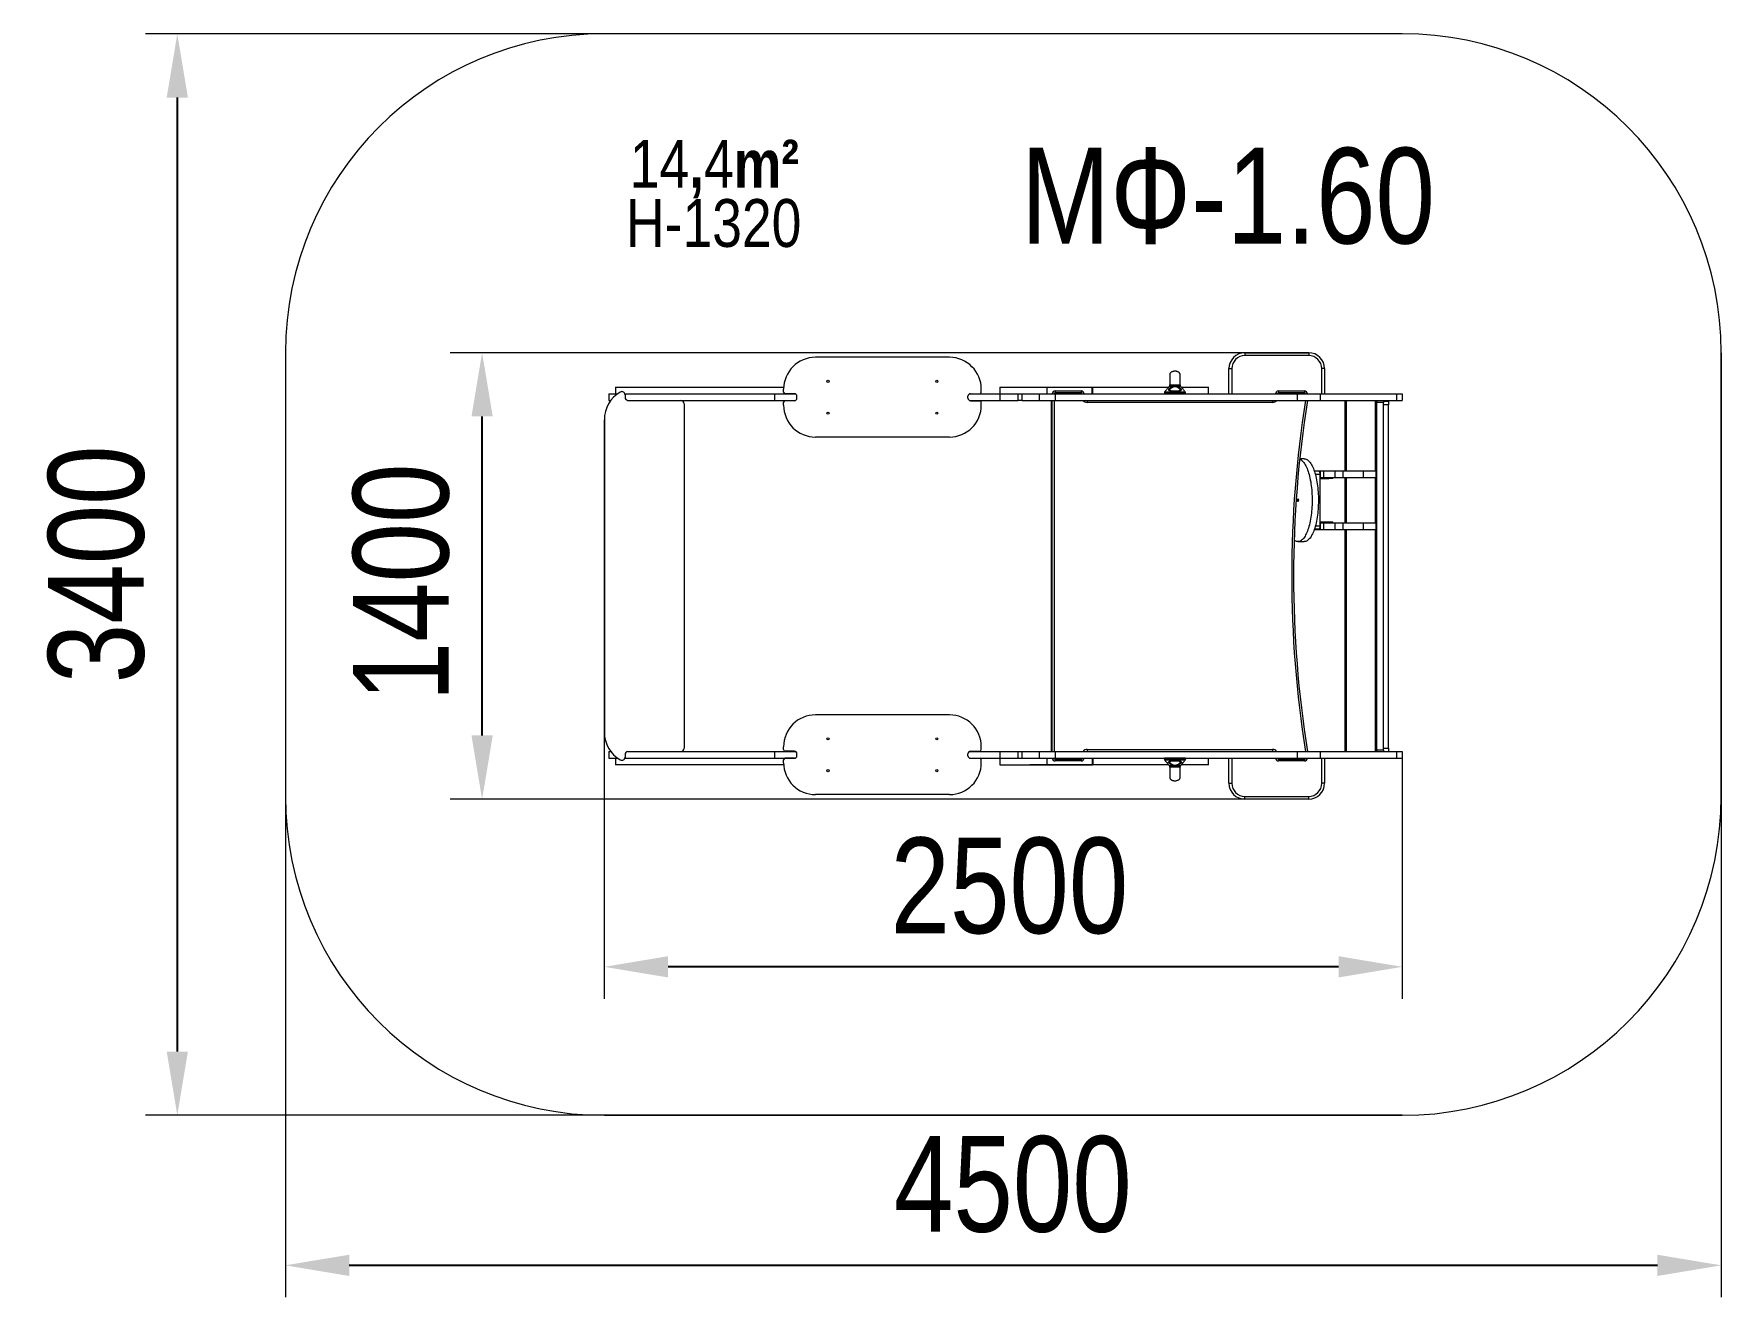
# Model space of a CAD drawing. Header units: millimetres. Extents: x -2888 to 2404, y -2114 to 1847.
import ezdxf

# ---------------------------------------------------------------- set-up
doc = ezdxf.new("R2010")
doc.units = ezdxf.units.MM
for name, color, linetype in [('DIKOM_АРТИКУЛ', 7, 'Continuous'), ('DIKOM_ЗОНА', 90, 'Continuous'), ('DIKOM_ОБЪЕКТ', 7, 'Continuous'), ('DIKOM_РАЗМЕР_ЗОНА', 7, 'Continuous'), ('DIKOM_РАЗМЕР_ОБЪЕКТА', 7, 'Continuous')]:
    doc.layers.add(name, color=color, linetype=linetype)
doc.styles.add('style1', font='arialbd.ttf', dxfattribs={"width": 0.8})
doc.dimstyles.new('1-50', dxfattribs={"dimtxt": 300, "dimasz": 200, "dimexe": 100, "dimexo": 0, "dimgap": 100, "dimtad": 1, "dimtxsty": 'style1', "dimcen": 200, "dimclrd": 7, "dimclre": 7, "dimclrt": 7, "dimadec": 1, "dimazin": 2, "dimtfac": 1, "dimtmove": 0, "dimatfit": 2, "dimfxl": 0, "dimlwd": 25, "dimlwe": 18, "dimarcsym": 0})

# ---------------------------------------------------------------- blocks, each defined once
blk = doc.blocks.new('*D0')
at = {"layer": 'Defpoints', "color": 0, "lineweight": 15, "transparency": 16777216}
for p in [(-1481.7, 847), (1110, 847), (1110, -553)]:
    blk.add_point(p, dxfattribs=at)
at = {"layer": 'DIKOM_РАЗМЕР_ОБЪЕКТА', "color": 7, "lineweight": 18, "transparency": 16777216}
for p, q in [((1110, 847), (-1581.7, 847)), ((1110, -553), (-1581.7, -553))]:
    blk.add_line(p, q, dxfattribs=at)
at = {"layer": 'DIKOM_РАЗМЕР_ОБЪЕКТА', "color": 7, "lineweight": 25, "transparency": 16777216}
blk.add_line((-1481.7, -353), (-1481.7, 647), dxfattribs=at)
at = {"layer": 'DIKOM_РАЗМЕР_ОБЪЕКТА', "color": 7, "lineweight": 15, "transparency": 16777216}
for points in [[(-1515, 647), (-1448.4, 647), (-1481.7, 847)], [(-1515, -353), (-1448.4, -353), (-1481.7, -553)]]:
    blk.add_solid(points, dxfattribs=at)
at = {"layer": 'DIKOM_РАЗМЕР_ОБЪЕКТА', "color": 7, "transparency": 16777216, "insert": (-1734.9, 126.7), "char_height": 300, "attachment_point": 5, "rotation": 90, "style": 'style1'}
blk.add_mtext('{\\fArial|b0|i0|c204|p34;1400}', dxfattribs=at)
blk = doc.blocks.new('*D1')
at = {"layer": 'Defpoints', "color": 0, "lineweight": 15, "transparency": 16777216}
for p in [(-1098.5, 637), (1403.6, -424), (-1098.5, -1078.5)]:
    blk.add_point(p, dxfattribs=at)
at = {"layer": 'DIKOM_РАЗМЕР_ОБЪЕКТА', "color": 7, "lineweight": 18, "transparency": 16777216}
for p, q in [((-1098.5, 637), (-1098.5, -1178.5)), ((1403.6, -424), (1403.6, -1178.5))]:
    blk.add_line(p, q, dxfattribs=at)
at = {"layer": 'DIKOM_РАЗМЕР_ОБЪЕКТА', "color": 7, "lineweight": 25, "transparency": 16777216}
blk.add_line((1203.6, -1078.5), (-898.5, -1078.5), dxfattribs=at)
at = {"layer": 'DIKOM_РАЗМЕР_ОБЪЕКТА', "color": 7, "lineweight": 15, "transparency": 16777216}
for points in [[(-898.5, -1045.1), (-898.5, -1111.8), (-1098.5, -1078.5)], [(1203.6, -1045.1), (1203.6, -1111.8), (1403.6, -1078.5)]]:
    blk.add_solid(points, dxfattribs=at)
at = {"layer": 'DIKOM_РАЗМЕР_ОБЪЕКТА', "color": 7, "transparency": 16777216, "insert": (171.7, -825.3), "char_height": 300, "attachment_point": 5, "style": 'style1'}
blk.add_mtext('{\\fArial|b0|i0|c204|p34;2500}', dxfattribs=at)
blk = doc.blocks.new('*D2')
at = {"layer": 'Defpoints', "color": 0, "lineweight": 15, "transparency": 16777216}
for p in [(1403.6, 1847), (-2437.4, -1544), (1403.6, -1544)]:
    blk.add_point(p, dxfattribs=at)
at = {"layer": 'DIKOM_РАЗМЕР_ЗОНА', "color": 7, "lineweight": 18, "transparency": 16777216}
for p, q in [((1403.6, 1847), (-2537.4, 1847)), ((1403.6, -1544), (-2537.4, -1544))]:
    blk.add_line(p, q, dxfattribs=at)
at = {"layer": 'DIKOM_РАЗМЕР_ЗОНА', "color": 7, "lineweight": 25, "transparency": 16777216}
blk.add_line((-2437.4, 1647), (-2437.4, -1344), dxfattribs=at)
at = {"layer": 'DIKOM_РАЗМЕР_ЗОНА', "color": 7, "lineweight": 15, "transparency": 16777216}
for points in [[(-2470.7, 1647), (-2404.1, 1647), (-2437.4, 1847)], [(-2470.7, -1344), (-2404.1, -1344), (-2437.4, -1544)]]:
    blk.add_solid(points, dxfattribs=at)
at = {"layer": 'DIKOM_РАЗМЕР_ЗОНА', "color": 7, "lineweight": 200, "transparency": 16777216, "insert": (-2690.7, 183.5), "char_height": 300, "attachment_point": 5, "rotation": 90, "style": 'style1'}
blk.add_mtext('{\\fArial|b0|i0|c204|p34;3400}', dxfattribs=at)
blk = doc.blocks.new('*D3')
at = {"layer": 'Defpoints', "color": 0, "lineweight": 15, "transparency": 16777216}
for p in [(-2098.5, 847), (2403.6, 847), (-2098.5, -2014.4)]:
    blk.add_point(p, dxfattribs=at)
at = {"layer": 'DIKOM_РАЗМЕР_ЗОНА', "color": 7, "lineweight": 18, "transparency": 16777216}
for p, q in [((-2098.5, 847), (-2098.5, -2114.4)), ((2403.6, 847), (2403.6, -2114.4))]:
    blk.add_line(p, q, dxfattribs=at)
at = {"layer": 'DIKOM_РАЗМЕР_ЗОНА', "color": 7, "lineweight": 25, "transparency": 16777216}
blk.add_line((2203.6, -2014.4), (-1898.5, -2014.4), dxfattribs=at)
at = {"layer": 'DIKOM_РАЗМЕР_ЗОНА', "color": 7, "lineweight": 15, "transparency": 16777216}
for points in [[(-1898.5, -1981.1), (-1898.5, -2047.8), (-2098.5, -2014.4)], [(2203.6, -1981.1), (2203.6, -2047.8), (2403.6, -2014.4)]]:
    blk.add_solid(points, dxfattribs=at)
at = {"layer": 'DIKOM_РАЗМЕР_ЗОНА', "color": 7, "lineweight": 200, "transparency": 16777216, "insert": (182.4, -1761.3), "char_height": 300, "attachment_point": 5, "style": 'style1'}
blk.add_mtext('{\\fArial|b0|i0|c204|p34;4500}', dxfattribs=at)

msp = doc.modelspace()

# ---------------------------------------------------------------- linework, layer by layer
at = {"layer": 'DIKOM_ЗОНА', "color": 3, "lineweight": 15}
msp.add_lwpolyline([(1403.627, -1544.026, 0.41421356), (2403.627, -544.026), (2403.627, 846.974, 0.41421356), (1403.627, 1846.974), (-1098.465, 1846.974, 0.41421356), (-2098.465, 846.974), (-2098.465, -544.026, 0.41421356), (-1098.465, -1544.026)], format="xyb", close=True, dxfattribs=at)
at = {"layer": 'DIKOM_ОБЪЕКТ', "color": 7, "linetype": 'Continuous', "lineweight": 15}
for p, q in [((910.013, 846.974), (910.013, 837.974)), ((910.013, 846.974), (1110.013, 846.974)), ((1110.013, 846.974), (1110.013, 837.974)), ((-16.399, 832.474), (-436.399, 832.474)), ((860.013, 717.974), (860.013, 796.974)), ((860.013, 796.974), (869.013, 796.974)), ((869.013, 796.974), (869.013, 717.974)), ((1110.013, 837.974), (910.013, 837.974)), ((1160.013, 796.974), (1151.013, 796.974)), ((1151.013, 717.974), (1151.013, 796.974)), ((1160.013, 796.974), (1160.013, 717.974)), ((707.055, 745.744), (707.033, 745.689)), ((-1083.965, 717.974), (-1083.965, 696.974)), ((-1083.965, 717.974), (-1057.108, 717.974)), ((-1083.965, 696.974), (-1078.465, 696.974)), ((-1063.965, 739.074), (-1063.965, 717.974)), ((-1063.965, 739.074), (-536.181, 739.074)), ((-1033.944, 717.974), (-564.427, 717.974)), ((-1033.465, 714.917), (-1033.465, 706.974)), ((-1025.682, 696.974), (-564.427, 696.974)), ((-564.427, 717.974), (-564.427, 696.974)), ((-564.427, 717.974), (-499.67, 717.974)), ((-564.427, 696.974), (-499.67, 696.974)), ((-536.399, 723.474), (-536.399, 732.474)), ((-536.399, 682.474), (-536.399, 691.474)), ((-502.454, 718.474), (-531.399, 718.474)), ((-502.454, 696.474), (-531.399, 696.474)), ((-503.965, 717.974), (-503.965, 718.474)), ((-494.454, 704.474), (-494.454, 710.474)), ((41.657, 704.474), (41.657, 710.474)), ((46.873, 717.974), (141.656, 717.974)), ((46.873, 696.974), (141.657, 696.974)), ((49.657, 718.474), (78.601, 718.474)), ((49.657, 696.474), (78.601, 696.474)), ((83.601, 723.474), (83.601, 732.474)), ((83.601, 682.474), (83.601, 691.474)), ((141.656, 738.974), (141.656, 717.974)), ((141.656, 738.974), (288.707, 738.974)), ((141.656, 717.974), (213.406, 717.974)), ((141.657, 717.974), (141.657, 696.974)), ((141.657, 696.974), (198.871, 696.974)), ((198.871, 696.974), (198.871, 717.974)), ((211.719, 696.974), (198.871, 696.974)), ((211.719, 696.974), (211.719, 717.974)), ((211.719, 696.974), (265.324, 696.974)), ((213.406, 717.974), (265.324, 717.974)), ((236.035, 739.074), (236.035, 738.974)), ((236.035, 739.074), (671.025, 739.074)), ((265.324, 717.974), (265.324, 696.974)), ((265.324, 717.974), (315.146, 717.974)), ((265.324, 696.974), (315.146, 696.974)), ((288.707, 738.974), (288.707, 717.974)), ((288.707, 738.974), (431.153, 738.974)), ((304.07, -403.025), (304.07, 696.974)), ((306.041, -403.025), (306.041, 696.974)), ((312.041, 696.974), (312.041, -403.025)), ((315.041, 726.974), (315.041, 720.974)), ((315.041, 726.974), (397.041, 726.974)), ((397.041, 720.974), (315.041, 720.974)), ((315.146, 717.974), (315.146, 696.974)), ((315.146, 717.974), (1073.666, 717.974)), ((315.146, 696.974), (1073.666, 696.974)), ((397.041, 726.974), (397.041, 720.974)), ((415.041, 696.974), (415.041, 690.974)), ((997.041, 690.974), (415.041, 690.974)), ((431.153, 717.974), (431.153, 738.974)), ((431.153, 738.974), (432.771, 738.974)), ((432.771, 717.974), (432.771, 738.974)), ((657.643, 721.104), (657.643, 718.474)), ((657.643, 718.474), (723.643, 718.474)), ((710.376, 739.074), (796.035, 739.074)), ((723.643, 718.474), (723.643, 721.1)), ((796.035, 717.974), (796.035, 739.074)), ((997.041, 696.974), (997.041, 690.974)), ((1015.041, 726.974), (1015.041, 720.974)), ((1015.041, 726.974), (1097.041, 726.974)), ((1097.041, 720.974), (1015.041, 720.974)), ((1073.666, 717.974), (1073.666, 696.974)), ((1073.666, 717.974), (1146.54, 717.974)), ((1073.666, 696.974), (1146.54, 696.974)), ((1097.041, 726.974), (1097.041, 720.974)), ((1146.54, 717.974), (1146.54, 696.974)), ((1146.54, 717.974), (1385.804, 717.974)), ((1146.54, 696.974), (1385.804, 696.974)), ((1224.046, 476.578), (1224.046, 696.974)), ((1229.046, 476.578), (1229.046, 696.974)), ((1319.046, 476.578), (1319.046, 696.974)), ((1324.046, -403.025), (1324.046, 696.974)), ((1324.046, 691.509), (1324.07, 690.974)), ((1324.07, 690.974), (1324.046, 690.974)), ((1324.07, 696.974), (1324.07, 691.159)), ((1345.07, 691.159), (1324.07, 691.159)), ((1324.07, -398.88), (1324.07, 691.159)), ((1345.07, 696.974), (1345.07, 691.159)), ((1345.07, 695.282), (1360.07, 695.282)), ((1345.07, -398.88), (1345.07, 691.159)), ((1360.07, 695.282), (1360.07, 683.712)), ((1385.804, 717.974), (1385.804, 696.974)), ((1385.804, 717.974), (1403.627, 717.974)), ((1385.804, 696.974), (1403.627, 696.974)), ((1403.627, 717.974), (1403.627, 696.974)), ((-1098.465, 636.974), (-1098.465, -343.026)), ((-848.465, 686.974), (-848.465, -393.026)), ((1324.046, 656.974), (1324.07, 656.974)), ((1324.046, 638.974), (1324.07, 638.974)), ((1360.07, 683.712), (1345.07, 683.712)), ((1360.07, -393.148), (1360.07, 683.712)), ((-16.399, 582.474), (-436.399, 582.474)), ((1096.089, 514.578), (1082.001, 514.578)), ((1127.503, 476.578), (1143.908, 476.578)), ((1143.908, 476.578), (1146.143, 476.578)), ((1143.908, 476.578), (1143.908, 473.649)), ((1146.143, 476.578), (1146.143, 455.578)), ((1146.143, 476.578), (1156.272, 476.578)), ((1156.272, 476.578), (1156.272, 455.578)), ((1156.272, 476.578), (1192.172, 476.578)), ((1192.172, 476.578), (1192.172, 455.578)), ((1192.172, 476.578), (1216.895, 476.578)), ((1216.895, 476.578), (1216.895, 455.578)), ((1216.895, 476.578), (1281.046, 476.578)), ((1281.046, 476.578), (1281.046, 455.578)), ((1281.046, 476.578), (1321.046, 476.578)), ((1321.046, 476.578), (1321.046, 455.578)), ((1141.889, 475.578), (1127.842, 475.578)), ((1145.309, 465.578), (1130.866, 465.578)), ((1145.309, 465.578), (1145.309, 303.578)), ((1145.309, 455.578), (1146.143, 455.578)), ((1145.309, 452.578), (1173.662, 452.578)), ((1146.143, 455.578), (1156.272, 455.578)), ((1156.272, 455.578), (1192.172, 455.578)), ((1173.662, 452.578), (1173.662, 455.578)), ((1185.506, 452.578), (1173.662, 452.578)), ((1185.506, 452.578), (1185.506, 455.578)), ((1192.172, 455.578), (1216.895, 455.578)), ((1216.895, 455.578), (1281.046, 455.578)), ((1224.046, 313.578), (1224.046, 455.578)), ((1229.046, 313.578), (1229.046, 455.578)), ((1281.046, 455.578), (1321.046, 455.578)), ((1319.046, 313.578), (1319.046, 455.578)), ((1127.503, 292.578), (1143.908, 292.578)), ((1141.889, 293.578), (1127.842, 293.578)), ((1145.309, 303.578), (1130.866, 303.578)), ((1143.908, 295.507), (1143.908, 292.578)), ((1143.908, 292.578), (1146.143, 292.578)), ((1145.309, 316.578), (1173.662, 316.578)), ((1145.309, 313.578), (1146.143, 313.578)), ((1146.143, 313.578), (1146.143, 292.578)), ((1146.143, 313.578), (1156.272, 313.578)), ((1146.143, 292.578), (1156.272, 292.578)), ((1156.272, 313.578), (1156.272, 292.578)), ((1156.272, 313.578), (1192.172, 313.578)), ((1156.272, 292.578), (1192.172, 292.578)), ((1173.662, 313.578), (1173.662, 316.578)), ((1173.662, 316.578), (1185.506, 316.578)), ((1185.506, 313.578), (1185.506, 316.578)), ((1192.172, 313.578), (1192.172, 292.578)), ((1192.172, 313.578), (1216.895, 313.578)), ((1192.172, 292.578), (1216.895, 292.578)), ((1216.895, 313.578), (1216.895, 292.578)), ((1216.895, 313.578), (1281.046, 313.578)), ((1216.895, 292.578), (1281.046, 292.578)), ((1224.046, -403.025), (1224.046, 292.578)), ((1229.046, -403.025), (1229.046, 292.578)), ((1281.046, 313.578), (1281.046, 292.578)), ((1281.046, 313.578), (1321.046, 313.578)), ((1281.046, 292.578), (1321.046, 292.578)), ((1319.046, -403.025), (1319.046, 292.578)), ((1321.046, 313.578), (1321.046, 292.578)), ((1076.356, 254.578), (1096.089, 254.578)), ((-16.399, -288.526), (-436.399, -288.526)), ((1324.046, -346.716), (1324.07, -346.716)), ((1324.07, -364.716), (1324.046, -364.716)), ((-1083.965, -403.025), (-1083.965, -424.026)), ((-1083.965, -403.025), (-1078.465, -403.025)), ((-1033.465, -413.025), (-1033.465, -420.968)), ((-1025.682, -403.025), (-564.427, -403.025)), ((-564.427, -403.025), (-564.427, -424.026)), ((-564.427, -403.025), (-499.67, -403.025)), ((-536.399, -397.526), (-536.399, -388.526)), ((-502.454, -402.526), (-531.399, -402.526)), ((-494.454, -416.526), (-494.454, -410.526)), ((41.657, -416.526), (41.657, -410.526)), ((46.873, -403.025), (141.657, -403.025)), ((49.657, -402.526), (78.601, -402.526)), ((83.601, -397.526), (83.601, -388.526)), ((141.657, -403.025), (141.657, -424.026)), ((141.657, -403.025), (198.871, -403.025)), ((198.871, -424.026), (198.871, -403.025)), ((198.871, -403.025), (211.719, -403.025)), ((211.719, -424.026), (211.719, -403.025)), ((211.719, -403.025), (265.324, -403.025)), ((265.324, -403.025), (265.324, -424.026)), ((265.324, -403.025), (315.146, -403.025)), ((315.146, -403.025), (315.146, -424.026)), ((315.146, -403.025), (1073.666, -403.025)), ((415.041, -397.026), (997.041, -397.026)), ((415.041, -397.026), (415.041, -403.025)), ((997.041, -397.026), (997.041, -403.025)), ((1073.666, -403.025), (1073.666, -424.026)), ((1073.666, -403.025), (1146.54, -403.025)), ((1146.54, -403.025), (1146.54, -424.026)), ((1146.54, -403.025), (1385.804, -403.025)), ((1324.046, -399.251), (1324.07, -398.716)), ((1324.046, -398.716), (1324.07, -398.716)), ((1345.07, -398.88), (1324.07, -398.88)), ((1324.07, -398.88), (1324.07, -403.025)), ((1345.07, -393.148), (1360.07, -393.148)), ((1345.07, -398.88), (1345.07, -403.025)), ((1360.07, -393.148), (1360.07, -403.025)), ((1385.804, -403.025), (1385.804, -424.026)), ((1385.804, -403.025), (1403.627, -403.025)), ((1403.627, -403.025), (1403.627, -424.026)), ((-1083.965, -424.026), (-1057.108, -424.026)), ((-1063.965, -424.026), (-1063.965, -445.126)), ((-536.181, -445.126), (-1063.965, -445.126)), ((-1033.944, -424.026), (-564.427, -424.026)), ((-564.427, -424.026), (-499.67, -424.026)), ((-536.399, -438.526), (-536.399, -429.526)), ((-502.454, -424.525), (-531.399, -424.525)), ((-503.965, -424.525), (-503.965, -424.026)), ((46.873, -424.026), (141.657, -424.026)), ((49.657, -424.525), (78.601, -424.525)), ((83.601, -438.526), (83.601, -429.526)), ((141.657, -424.026), (198.871, -424.026)), ((141.763, -424.026), (141.763, -445.026)), ((141.763, -445.026), (288.6, -445.026)), ((200.886, -424.026), (198.871, -424.026)), ((200.886, -424.026), (213.391, -424.026)), ((213.391, -424.026), (265.324, -424.026)), ((236.035, -445.026), (236.035, -445.126)), ((670.957, -445.126), (236.035, -445.126)), ((265.324, -424.026), (315.146, -424.026)), ((288.6, -424.026), (288.6, -445.026)), ((288.6, -445.026), (432.11, -445.026)), ((315.041, -427.026), (315.041, -433.026)), ((315.041, -427.026), (397.041, -427.026)), ((397.041, -433.026), (315.041, -433.026)), ((315.146, -424.026), (1073.666, -424.026)), ((397.041, -427.026), (397.041, -433.026)), ((432.11, -445.026), (432.11, -424.026)), ((433.755, -445.026), (432.11, -445.026)), ((433.755, -445.026), (433.755, -424.026)), ((657.643, -424.525), (657.643, -427.154)), ((690.643, -424.525), (657.643, -424.525)), ((657.643, -427.154), (657.643, -427.155)), ((672.55, -446.991), (672.592, -447.001)), ((674.267, -451.787), (674.264, -451.744)), ((723.643, -424.525), (690.643, -424.525)), ((796.035, -445.126), (710.459, -445.126)), ((723.643, -427.15), (723.643, -424.525)), ((723.643, -427.151), (723.643, -427.15)), ((796.035, -445.126), (796.035, -424.026)), ((860.013, -503.026), (860.013, -424.026)), ((869.013, -424.026), (869.013, -503.026)), ((1015.041, -427.026), (1097.041, -427.026)), ((1015.041, -427.026), (1015.041, -433.026)), ((1097.041, -433.026), (1015.041, -433.026)), ((1073.666, -424.026), (1146.54, -424.026)), ((1097.041, -427.026), (1097.041, -433.026)), ((1146.54, -424.026), (1385.804, -424.026)), ((1151.013, -503.026), (1151.013, -424.026)), ((1160.013, -424.026), (1160.013, -503.026)), ((1385.804, -424.026), (1403.627, -424.026)), ((860.013, -503.026), (869.013, -503.026)), ((1160.013, -503.026), (1151.013, -503.026)), ((-16.399, -538.526), (-436.399, -538.526)), ((910.013, -553.026), (910.013, -544.026)), ((910.013, -544.026), (1110.013, -544.026)), ((1110.013, -553.026), (910.013, -553.026)), ((1110.013, -553.026), (1110.013, -544.026))]:
    msp.add_line(p, q, dxfattribs=at)
at = {"layer": 'DIKOM_ОБЪЕКТ', "color": 7, "linetype": 'Continuous', "lineweight": 15, "flags": 128}
for points in [[(1081.894, 513.566), (1081.976, 513.535), (1084.258, 512.509), (1086.518, 511.137), (1088.751, 509.424), (1090.951, 507.375), (1093.111, 504.994), (1095.226, 502.289), (1097.29, 499.267), (1099.298, 495.935), (1101.244, 492.303), (1103.123, 488.381), (1104.929, 484.179), (1106.659, 479.708), (1108.307, 474.981), (1109.869, 470.011), (1111.34, 464.81), (1112.717, 459.392), (1113.996, 453.773), (1115.174, 447.968), (1116.247, 441.991), (1117.212, 435.86), (1118.068, 429.591), (1118.811, 423.2), (1119.439, 416.705), (1119.951, 410.124), (1120.346, 403.473), (1120.622, 396.772), (1120.779, 390.038), (1120.816, 383.289), (1120.733, 376.543), (1120.531, 369.82), (1120.209, 363.136), (1119.769, 356.509), (1119.212, 349.959), (1118.54, 343.502), (1117.754, 337.155), (1116.856, 330.937), (1115.849, 324.863), (1114.736, 318.95), (1113.519, 313.214), (1112.203, 307.67), (1110.789, 302.334), (1109.282, 297.219), (1107.687, 292.34), (1106.007, 287.709), (1104.248, 283.34), (1102.413, 279.244), (1100.508, 275.431), (1098.538, 271.913), (1096.508, 268.698), (1094.424, 265.796), (1092.291, 263.214), (1090.115, 260.96), (1087.902, 259.038), (1085.658, 257.455), (1083.388, 256.215), (1081.1, 255.321), (1078.799, 254.775), (1076.492, 254.579), (1074.184, 254.734), (1071.882, 255.238), (1069.592, 256.091), (1067.32, 257.291), (1065.072, 258.834), (1064.507, 259.28)], [(1096.089, 514.578), (1097.107, 514.544), (1099.413, 514.215), (1101.71, 513.535), (1103.992, 512.509), (1106.252, 511.137), (1108.485, 509.424), (1110.685, 507.375), (1112.845, 504.994), (1114.96, 502.289), (1117.024, 499.267), (1119.032, 495.935), (1120.978, 492.303), (1122.856, 488.381), (1124.663, 484.179), (1126.393, 479.708), (1128.04, 474.981), (1129.602, 470.011), (1131.074, 464.81), (1132.451, 459.392), (1133.73, 453.773), (1134.907, 447.968), (1135.981, 441.991), (1136.946, 435.86), (1137.801, 429.591), (1138.544, 423.2), (1139.172, 416.705), (1139.685, 410.124), (1140.079, 403.473), (1140.355, 396.772), (1140.512, 390.038), (1140.549, 383.289), (1140.467, 376.543), (1140.264, 369.82), (1139.943, 363.136), (1139.503, 356.509), (1138.946, 349.959), (1138.274, 343.502), (1137.488, 337.155), (1136.59, 330.937), (1135.583, 324.863), (1134.47, 318.95), (1133.253, 313.214), (1131.936, 307.67), (1130.522, 302.334), (1129.016, 297.219), (1127.421, 292.34), (1125.741, 287.709), (1123.982, 283.34), (1122.147, 279.244), (1120.242, 275.431), (1118.271, 271.913), (1116.242, 268.698), (1114.157, 265.796), (1112.024, 263.214), (1109.848, 260.96), (1107.635, 259.038), (1105.391, 257.455), (1103.122, 256.215), (1100.834, 255.321), (1098.533, 254.775), (1096.225, 254.579), (1096.089, 254.578)], [(1141.889, 475.578), (1142.556, 475.386), (1143.198, 474.817), (1143.789, 473.893), (1144.307, 472.649), (1144.733, 471.134), (1145.049, 469.405), (1145.243, 467.529), (1145.309, 465.578)], [(1076.387, 388.577), (1076.789, 388.373), (1077.152, 387.831), (1077.444, 387), (1077.64, 385.954), (1077.722, 384.786), (1077.682, 383.599), (1077.524, 382.5), (1077.263, 381.585), (1076.921, 380.936), (1076.528, 380.61), (1076.121, 380.638), (1075.734, 381.015), (1075.402, 381.709), (1075.155, 382.658), (1075.015, 383.778), (1074.994, 384.969), (1075.094, 386.125), (1075.306, 387.143), (1075.611, 387.934), (1075.982, 388.427), (1076.387, 388.577)], [(1145.309, 303.578), (1145.243, 301.627), (1145.049, 299.752), (1144.733, 298.023), (1144.307, 296.507), (1143.789, 295.264), (1143.198, 294.34), (1142.556, 293.771), (1141.889, 293.578)], [(673.705, -434.911), (673.673, -435.321), (674.102, -436.73), (674.579, -437.62), (675.795, -439.278), (677.454, -440.97), (679.13, -442.317), (681.087, -443.559), (682.989, -444.484), (685.08, -445.23), (687.256, -445.735), (689.531, -445.997), (692.078, -445.973), (694.572, -445.634), (696.93, -444.999), (699.095, -444.125), (701.785, -442.574), (703.996, -440.818), (705.583, -439.165), (706.746, -437.551), (707.615, -435.316), (707.615, -435.316)]]:
    msp.add_lwpolyline(points, dxfattribs=at)
at = {"layer": 'DIKOM_ОБЪЕКТ', "color": 7, "linetype": 'Continuous', "lineweight": 15}
for centre in [(-396.899, 757.474), (-396.899, 757.474), (-396.899, 757.474), (-55.899, 757.474), (-55.899, 757.474), (-55.899, 757.474), (-396.899, 657.474), (-396.899, 657.474), (-396.899, 657.474), (-55.899, 657.474), (-55.899, 657.474), (-55.899, 657.474), (-396.899, -363.526), (-55.899, -363.526), (-55.899, -363.526), (-55.899, -363.526), (-396.899, -463.526), (-55.899, -463.526), (-55.899, -463.526), (-55.899, -463.526)]:
    msp.add_circle(centre, 3.5, dxfattribs=at)
for centre, radius, start, end in [((910.013, 796.974), 50, 90, 180), ((1110.013, 796.974), 50, 0, 90), ((-436.399, 732.474), 100, 90, 180), ((-16.399, 732.474), 100, 0, 90), ((910.013, 796.974), 41, 90, 180), ((1110.013, 796.974), 41, 0, 90), ((667.244, 746.92), 19.722, 343.873144, 358.202876), ((714.075, 746.916), 19.758, 181.78553, 196.086233), ((-998.465, 636.974), 100, 120, 180), ((-1043.465, 714.917), 10, 0, 120), ((-1023.465, 706.974), 10, 180, 270), ((-858.465, 686.974), 10, 0, 90), ((-531.399, 723.474), 5, 180, 270), ((-531.399, 691.474), 5, 90, 180), ((-502.454, 710.474), 8, 0, 90), ((-502.454, 704.474), 8, 270, 0), ((49.657, 710.474), 8, 90, 180), ((49.657, 704.474), 8, 180, 270), ((78.601, 723.474), 5, 270, 0), ((78.601, 691.474), 5, 0, 90), ((315.041, 717.974), 9, 90, 180), ((315.041, 717.974), 3, 90, 180), ((397.041, 717.974), 9, 0, 90), ((397.041, 717.974), 3, 0, 90), ((415.041, 705.974), 15, 216.869898, 270), ((658.143, 718.474), 0.5, 180, 270), ((723.143, 718.474), 0.5, 270, 0), ((997.041, 705.974), 15, 270, 323.130102), ((1015.041, 717.974), 9, 90, 180), ((1015.041, 717.974), 3, 90, 180), ((4575.041, 146.974), 3518.331, 171.0064, 188.9936), ((4575.041, 146.974), 3512.331, 170.990909, 189.009091), ((1097.041, 717.974), 9, 0, 90), ((1097.041, 717.974), 3, 0, 90), ((-436.399, 682.474), 100, 180, 270), ((-16.399, 682.474), 100, 270, 0), ((-436.399, -388.526), 100, 90, 180), ((-16.399, -388.526), 100, 0, 90), ((-998.465, -343.026), 100, 180, 240), ((-1043.465, -420.968), 10, 240, 0), ((-1023.465, -413.026), 10, 102.812606, 180), ((-858.465, -393.026), 10, 270, 0), ((-531.399, -397.526), 5, 180, 270), ((-502.454, -410.526), 8, 0, 90), ((-502.454, -416.526), 8, 270, 0), ((49.657, -410.526), 8, 90, 180), ((49.657, -416.526), 8, 180, 270), ((78.601, -397.526), 5, 270, 0), ((415.041, -412.026), 15, 90, 143.130102), ((997.041, -412.026), 15, 36.869898, 90), ((-531.399, -429.526), 5, 90, 180), ((-436.399, -438.526), 100, 180, 270), ((-16.399, -438.526), 100, 270, 0), ((78.601, -429.526), 5, 0, 90), ((315.041, -424.026), 9, 180, 270), ((315.041, -424.026), 3, 180, 270), ((397.041, -424.026), 3, 270, 0), ((397.041, -424.026), 9, 270, 0), ((658.143, -424.526), 0.5, 90, 180), ((667.244, -452.971), 19.722, 1.796968, 16.127065), ((714.073, -452.966), 19.756, 163.913009, 178.214797), ((723.143, -424.526), 0.5, 0, 90), ((1015.041, -424.026), 9, 180, 270), ((1015.041, -424.026), 3, 180, 270), ((1097.041, -424.026), 3, 270, 0), ((1097.041, -424.026), 9, 270, 0), ((910.013, -503.026), 50, 180, 270), ((910.013, -503.026), 41, 180, 270), ((1110.013, -503.026), 50, 270, 0), ((1110.013, -503.026), 41, 270, 0)]:
    msp.add_arc(centre, radius, start, end, dxfattribs=at)
for points, knots in [([(672.496, 740.976), (670.092, 738.06), (665.499, 732.49), (661.013, 727.056), (658.875, 724.467)], [0, 0, 0, 0, 0.52346534, 1, 1, 1, 1]), ([(695.091, 741.441), (695.346, 741.394), (696.443, 741.194), (698.332, 740.701), (700.707, 739.833), (702.956, 738.735), (705.128, 737.382), (707.087, 735.835), (708.739, 734.15), (709.901, 732.482), (710.258, 731.43), (710.348, 730.483), (710.197, 729.626), (709.318, 728.63), (707.845, 727.837), (705.938, 727.239), (703.588, 726.775), (700.936, 726.434), (697.982, 726.191), (694.869, 726.042), (691.617, 725.977), (688.374, 725.994), (685.168, 726.092), (682.142, 726.275), (679.323, 726.551), (676.838, 726.925), (674.708, 727.415), (673.025, 728.027), (671.803, 728.786), (671.088, 729.699), (670.886, 730.79), (671.125, 731.739), (671.622, 732.802), (672.415, 733.99), (674.045, 735.708), (676.269, 737.49), (678.848, 739.042), (681.607, 740.253), (684.003, 741.015), (685.593, 741.325), (686.19, 741.441)], [0, 0, 0, 0, 0.00674991, 0.02911646, 0.05196283, 0.07700477, 0.10253506, 0.13245807, 0.16311669, 0.19573024, 0.22949402, 0.23127838, 0.26255304, 0.29499272, 0.32360424, 0.35311705, 0.38070378, 0.40909168, 0.43635813, 0.46439291, 0.49154103, 0.51944661, 0.54653505, 0.57437618, 0.6014146, 0.62920399, 0.65621131, 0.68397204, 0.71104691, 0.73888117, 0.76644802, 0.79478219, 0.80235135, 0.83295497, 0.86444369, 0.8976063, 0.93179011, 0.95761048, 0.98407415, 1, 1, 1, 1]), ([(686.19, 741.441), (685.266, 741.435), (683.403, 741.423), (680.716, 741.388), (678.149, 741.334), (676.045, 741.26), (674.419, 741.169), (673.114, 741.062), (672.369, 740.95), (672.52, 740.943), (672.544, 740.942)], [0, 0, 0, 0, 0.14013102, 0.28250765, 0.4262397, 0.57410551, 0.68164861, 0.79260792, 0.96745917, 1, 1, 1, 1]), ([(674.162, 745.678), (674.173, 745.52), (674.223, 744.845), (673.99, 743.669), (673.514, 742.334), (672.984, 741.407), (672.658, 741.034), (672.564, 740.925)], [0, 0, 0, 0, 0.08725631, 0.37200282, 0.64196086, 0.89590492, 1, 1, 1, 1]), ([(707.143, 777.974), (707.088, 778.649), (706.972, 780.067), (706.027, 782.13), (704.527, 784.05), (702.539, 785.689), (700.291, 786.965), (698.013, 787.863), (695.794, 788.461), (693.449, 788.857), (690.729, 789.034), (687.542, 788.859), (684.102, 788.178), (680.742, 786.907), (677.822, 785.076), (675.677, 782.832), (674.372, 780.406), (674.215, 778.745), (674.143, 777.974)], [0, 0, 0, 0, 0.04633218, 0.09737834, 0.15341247, 0.21313299, 0.27355725, 0.33082938, 0.38133813, 0.43158063, 0.49443282, 0.56871301, 0.65082147, 0.73500139, 0.81488898, 0.88597366, 0.94713505, 1, 1, 1, 1]), ([(674.143, 777.974), (674.143, 777.895), (674.143, 777.742), (674.143, 776.598), (674.143, 774.99), (674.143, 773.041), (674.143, 770.917), (674.143, 768.742), (674.143, 766.62), (674.143, 764.628), (674.143, 762.817), (674.143, 761.061), (674.143, 759.098), (674.143, 756.298), (674.143, 752.329), (674.143, 748.628), (674.143, 746.184), (674.143, 745.705)], [0, 0, 0, 0, 0.11669507, 0.22399573, 0.32105793, 0.40769196, 0.48407715, 0.55066649, 0.60812765, 0.65711356, 0.69825617, 0.73238302, 0.77064333, 0.81823892, 0.8936485, 0.97916668, 1, 1, 1, 1]), ([(674.166, 745.679), (674.155, 745.685), (674.137, 745.694), (674.15, 745.701), (674.156, 745.704)], [0, 0, 0, 0, 0.5601785, 1, 1, 1, 1]), ([(674.156, 745.704), (674.226, 745.817), (674.374, 746.054), (675.836, 746.219), (677.906, 746.268), (680.245, 746.285), (683.089, 746.295), (685.424, 746.299), (686.956, 746.301)], [0, 0, 0, 0, 0.14477822, 0.3040962, 0.49850671, 0.62448181, 0.75340926, 1, 1, 1, 1]), ([(695.091, 741.441), (693.762, 741.585), (690.8, 741.906), (687.828, 741.606), (686.19, 741.441)], [0, 0, 0, 0, 0.44886423, 1, 1, 1, 1]), ([(686.956, 746.301), (688.166, 746.278), (690.622, 746.231), (693.08, 746.277), (694.327, 746.3)], [0, 0, 0, 0, 0.49245119, 1, 1, 1, 1]), ([(694.327, 746.3), (695.676, 746.298), (697.822, 746.294), (700.565, 746.286), (702.428, 746.275), (703.95, 746.252), (705.168, 746.213), (706.394, 746.111), (707.177, 745.955), (707.072, 745.773), (707.055, 745.744)], [0, 0, 0, 0, 0.22170235, 0.35284183, 0.4867284, 0.57885841, 0.67994448, 0.78358354, 0.96500013, 1, 1, 1, 1]), ([(708.78, 740.938), (708.786, 740.941), (708.817, 740.953), (708.5, 741.01), (707.823, 741.091), (707.043, 741.153), (705.921, 741.224), (704.318, 741.297), (702.07, 741.357), (699.029, 741.412), (696.724, 741.429), (695.091, 741.441)], [0, 0, 0, 0, 0.02392954, 0.124583, 0.21752255, 0.31340062, 0.34868664, 0.49501562, 0.64733723, 0.75023326, 1, 1, 1, 1]), ([(708.809, 740.962), (708.745, 741.033), (708.425, 741.388), (707.87, 742.308), (707.328, 743.69), (707.071, 744.923), (707.101, 745.587), (707.109, 745.741)], [0, 0, 0, 0, 0.06175009, 0.3074185, 0.61204402, 0.91016573, 1, 1, 1, 1]), ([(707.143, 745.686), (707.143, 746.171), (707.143, 748.622), (707.143, 752.33), (707.143, 756.561), (707.143, 759.713), (707.143, 762.278), (707.143, 764.465), (707.143, 766.62), (707.143, 768.742), (707.143, 770.917), (707.143, 773.041), (707.143, 774.99), (707.143, 776.598), (707.143, 777.742), (707.143, 777.895), (707.143, 777.974)], [0, 0, 0, 0, 0.02110144, 0.10659727, 0.18198713, 0.24341474, 0.2898526, 0.34305823, 0.39203134, 0.44947747, 0.5160494, 0.59241462, 0.679026, 0.77606283, 0.88333544, 1, 1, 1, 1]), ([(722.391, 724.488), (720.224, 727.103), (715.544, 732.753), (711.157, 738.088), (708.8, 740.954)], [0, 0, 0, 0, 0.46286874, 1, 1, 1, 1]), ([(658.888, 724.456), (658.717, 724.244), (658.33, 723.764), (657.892, 722.779), (657.643, 721.842), (657.671, 721.271), (657.679, 721.101)], [0, 0, 0, 0, 0.24536744, 0.55505706, 0.86806882, 1, 1, 1, 1]), ([(723.552, 721.1), (723.579, 721.063), (723.704, 720.892), (722.993, 720.652), (721.396, 720.378), (718.876, 720.164), (715.548, 719.992), (711.543, 719.86), (706.906, 719.761), (701.852, 719.692), (696.432, 719.651), (691.1, 719.637), (685.766, 719.648), (680.547, 719.682), (675.412, 719.744), (670.665, 719.837), (666.522, 719.962), (663.033, 720.126), (660.339, 720.331), (658.536, 720.595), (657.656, 720.849), (657.733, 721.043), (657.757, 721.104)], [0, 0, 0, 0, 0.01458506, 0.06898887, 0.1218589, 0.17625934, 0.22912579, 0.28352421, 0.33638874, 0.3907854, 0.44365067, 0.49805023, 0.54504192, 0.59792024, 0.65233298, 0.70522672, 0.75965571, 0.8125997, 0.86708253, 0.92023196, 0.97493597, 1, 1, 1, 1]), ([(658.91, 724.438), (658.991, 724.475), (659.158, 724.553), (660.448, 724.549), (662.446, 724.513), (665.187, 724.458), (668.515, 724.402), (672.429, 724.35), (676.756, 724.308), (681.473, 724.277), (686.195, 724.26), (691.011, 724.255), (695.823, 724.261), (700.694, 724.282), (705.35, 724.315), (709.606, 724.359), (713.417, 724.411), (716.641, 724.468), (719.247, 724.521), (721.11, 724.551), (722.217, 724.548), (722.302, 724.467), (722.338, 724.433)], [0, 0, 0, 0, 0.04796425, 0.09983851, 0.15299678, 0.20363546, 0.25554127, 0.3055557, 0.35686499, 0.40656496, 0.45757659, 0.50161158, 0.55123245, 0.60217121, 0.65200054, 0.70313977, 0.75342556, 0.80500035, 0.85609875, 0.90846323, 0.961006, 1, 1, 1, 1]), ([(707.581, 728.866), (707.6, 728.981), (707.687, 729.532), (707.21, 730.735), (706.24, 732.368), (704.8, 734.049), (703.136, 735.569), (701.269, 736.914), (699.354, 737.996), (697.302, 738.861), (695.163, 739.5), (692.881, 739.893), (690.432, 740.03), (687.9, 739.839), (686.167, 739.484), (684.48, 739.014), (682.838, 738.424), (680.477, 737.228), (678.267, 735.692), (676.372, 733.942), (674.959, 732.241), (674.252, 731.052), (673.813, 729.993), (673.599, 729.368), (673.666, 728.94), (673.676, 728.879)], [0, 0, 0, 0, 0.01609883, 0.07735398, 0.138653, 0.19442602, 0.25019451, 0.29590423, 0.34158022, 0.38168072, 0.42174904, 0.46216229, 0.50255737, 0.54746666, 0.59240904, 0.59539363, 0.64193265, 0.68852558, 0.74992495, 0.81138097, 0.86879844, 0.92619218, 0.94016615, 0.99144033, 1, 1, 1, 1]), ([(707.64, 728.857), (707.64, 728.842), (707.644, 728.742), (707.623, 728.715), (707.526, 728.544), (707.205, 728.273), (706.584, 727.931), (705.664, 727.578), (704.459, 727.246), (702.967, 726.947), (701.231, 726.69), (699.275, 726.481), (697.139, 726.32), (694.875, 726.209), (692.524, 726.148), (690.134, 726.135), (687.751, 726.169), (685.42, 726.253), (683.188, 726.386), (681.1, 726.571), (679.2, 726.808), (677.531, 727.093), (676.135, 727.425), (675.035, 727.788), (674.272, 728.152), (673.831, 728.471), (673.667, 728.693), (673.653, 728.704), (673.652, 728.825), (673.651, 728.875)], [0, 0, 0, 0, 0.00791739, 0.0528882, 0.09005611, 0.1227281, 0.15757601, 0.1927674, 0.22953176, 0.26733468, 0.30610953, 0.34589852, 0.38598334, 0.42666039, 0.46738352, 0.50817071, 0.54924037, 0.58994574, 0.63081302, 0.67123707, 0.71134266, 0.75106115, 0.78939959, 0.82745183, 0.86375093, 0.89881457, 0.93492027, 0.97332403, 1, 1, 1, 1]), ([(723.607, 721.103), (723.605, 721.399), (723.602, 722.087), (723.278, 723.082), (722.844, 723.929), (722.51, 724.319), (722.382, 724.469)], [0, 0, 0, 0, 0.22861631, 0.53299262, 0.82042535, 1, 1, 1, 1]), ([(657.656, -427.164), (657.677, -427.55), (657.72, -428.322), (658.11, -429.367), (658.53, -430.112), (658.818, -430.428), (658.899, -430.518)], [0, 0, 0, 0, 0.30025287, 0.60091416, 0.88696581, 1, 1, 1, 1]), ([(657.74, -427.154), (657.713, -427.113), (657.595, -426.938), (658.334, -426.695), (659.966, -426.422), (662.515, -426.209), (665.871, -426.038), (669.9, -425.908), (674.555, -425.809), (679.624, -425.742), (685.052, -425.701), (689.734, -425.69), (694.409, -425.695), (699.039, -425.718), (704.279, -425.772), (709.18, -425.855), (713.514, -425.969), (717.234, -426.12), (720.179, -426.311), (722.279, -426.555), (723.483, -426.827), (723.541, -427.052), (723.567, -427.15)], [0, 0, 0, 0, 0.0165205, 0.07092261, 0.12379041, 0.17818838, 0.23105393, 0.28545084, 0.33831507, 0.39271224, 0.44557825, 0.49997714, 0.52805533, 0.58093236, 0.63534176, 0.68823238, 0.74265593, 0.79558452, 0.85004925, 0.90314368, 0.95778862, 1, 1, 1, 1]), ([(658.884, -430.529), (661.019, -433.115), (665.505, -438.547), (670.097, -444.117), (672.503, -447.036)], [0, 0, 0, 0, 0.47592756, 1, 1, 1, 1]), ([(722.358, -430.487), (722.372, -430.5), (722.462, -430.582), (721.769, -430.597), (720.298, -430.594), (718.043, -430.547), (715.104, -430.491), (711.592, -430.436), (707.524, -430.386), (703.075, -430.348), (698.273, -430.321), (694.089, -430.309), (689.868, -430.306), (685.642, -430.312), (680.764, -430.332), (676.097, -430.365), (671.826, -430.408), (667.996, -430.461), (664.75, -430.517), (662.12, -430.571), (660.227, -430.602), (659.084, -430.6), (658.982, -430.519), (658.937, -430.484)], [0, 0, 0, 0, 0.01004918, 0.06503271, 0.11663325, 0.16950708, 0.22000695, 0.2717797, 0.32172019, 0.37295938, 0.42261464, 0.47358552, 0.49988885, 0.54951059, 0.60045012, 0.65026872, 0.70139859, 0.75166419, 0.80321889, 0.85429197, 0.90662993, 0.95913904, 1, 1, 1, 1]), ([(686.19, -447.492), (685.522, -447.361), (684.001, -447.06), (681.76, -446.349), (679.429, -445.363), (677.237, -444.148), (675.144, -442.682), (673.313, -441.049), (672.106, -439.608), (671.299, -438.272), (670.888, -437.052), (671.029, -435.838), (671.803, -434.816), (673.149, -434.012), (675.019, -433.376), (677.269, -432.898), (679.905, -432.534), (682.787, -432.278), (685.906, -432.113), (689.115, -432.034), (692.391, -432.036), (695.585, -432.12), (698.67, -432.289), (701.506, -432.547), (704.07, -432.907), (706.247, -433.372), (708.018, -433.968), (709.311, -434.697), (710.115, -435.587), (710.339, -436.412), (710.295, -437.265), (710.049, -438.126), (709.331, -439.406), (708.091, -440.919), (706.188, -442.658), (703.669, -444.417), (700.842, -445.852), (697.958, -446.876), (696.102, -447.315), (695.123, -447.487), (695.091, -447.492)], [0, 0, 0, 0, 0.01781677, 0.04061175, 0.06387665, 0.08996, 0.11655992, 0.14777301, 0.17984493, 0.19769267, 0.22790999, 0.25911894, 0.28889356, 0.31968612, 0.34771837, 0.37659582, 0.40400602, 0.43220029, 0.45940455, 0.48737317, 0.51449191, 0.54236488, 0.56943013, 0.59724791, 0.62426677, 0.65203621, 0.67904749, 0.70681229, 0.73400873, 0.76196836, 0.77166575, 0.79505728, 0.81888418, 0.84934163, 0.88062512, 0.91457802, 0.94968186, 0.97411288, 0.999156, 1, 1, 1, 1]), ([(672.519, -447.062), (672.757, -447.363), (673.302, -448.051), (673.89, -449.419), (674.218, -450.74), (674.205, -451.523), (674.201, -451.789)], [0, 0, 0, 0, 0.23759722, 0.54370191, 0.84504405, 1, 1, 1, 1]), ([(672.592, -447.001), (672.631, -447.021), (672.681, -447.046), (673.301, -447.123), (674.104, -447.198), (675.125, -447.261), (676.394, -447.321), (677.973, -447.38), (680.421, -447.433), (683.173, -447.472), (685.103, -447.485), (686.19, -447.492)], [0, 0, 0, 0, 0.1290656, 0.16312707, 0.27671509, 0.39498327, 0.40847578, 0.55302833, 0.70230839, 0.83232866, 1, 1, 1, 1]), ([(673.648, -434.906), (673.65, -434.86), (673.657, -434.746), (673.683, -434.699), (673.987, -434.391), (674.557, -434.049), (675.454, -433.688), (676.622, -433.35), (678.05, -433.046), (679.751, -432.783), (681.673, -432.565), (683.774, -432.397), (686.023, -432.277), (688.363, -432.207), (690.751, -432.184), (693.141, -432.21), (695.483, -432.285), (697.733, -432.41), (699.847, -432.586), (701.781, -432.813), (703.492, -433.092), (704.942, -433.416), (706.087, -433.775), (706.888, -434.133), (707.246, -434.367), (707.363, -434.462), (707.379, -434.476)], [0, 0, 0, 0, 0.03674765, 0.08892514, 0.12772843, 0.16888643, 0.20935155, 0.24895304, 0.29103627, 0.33448918, 0.37831404, 0.42328021, 0.46846212, 0.51405463, 0.55977108, 0.60538978, 0.65125661, 0.69658704, 0.74193405, 0.78686421, 0.83104004, 0.87483105, 0.91682437, 0.95797652, 0.99412861, 1, 1, 1, 1]), ([(674.143, -451.745), (674.143, -452.227), (674.143, -454.676), (674.143, -458.381), (674.143, -462.612), (674.143, -465.764), (674.143, -468.329), (674.143, -470.516), (674.143, -472.671), (674.143, -474.793), (674.143, -476.968), (674.143, -479.092), (674.143, -481.041), (674.143, -482.649), (674.143, -483.793), (674.143, -483.946), (674.143, -484.026)], [0, 0, 0, 0, 0.0209889, 0.10649518, 0.18189359, 0.24332779, 0.28977119, 0.34298343, 0.39196165, 0.44941457, 0.51599407, 0.59236813, 0.6789893, 0.77603718, 0.88332208, 1, 1, 1, 1]), ([(674.166, -451.73), (674.156, -451.736), (674.137, -451.745), (674.15, -451.752), (674.156, -451.755)], [0, 0, 0, 0, 0.56373911, 1, 1, 1, 1]), ([(686.956, -452.352), (686.058, -452.351), (684.289, -452.348), (681.775, -452.343), (679.753, -452.333), (678.071, -452.318), (676.712, -452.291), (675.539, -452.234), (674.732, -452.125), (674.206, -451.988), (674.249, -451.847), (674.267, -451.787)], [0, 0, 0, 0, 0.1468258, 0.288826, 0.4306968, 0.5172896, 0.62705425, 0.73670082, 0.83327469, 0.92973724, 1, 1, 1, 1]), ([(686.19, -447.492), (687.52, -447.636), (690.482, -447.957), (693.453, -447.657), (695.091, -447.492)], [0, 0, 0, 0, 0.44886719, 1, 1, 1, 1]), ([(694.327, -452.351), (693.117, -452.328), (690.661, -452.282), (688.204, -452.328), (686.956, -452.352)], [0, 0, 0, 0, 0.49243838, 1, 1, 1, 1]), ([(707.075, -451.726), (707.056, -451.828), (707.015, -452.056), (705.758, -452.246), (703.872, -452.31), (701.713, -452.331), (699.553, -452.34), (697.083, -452.347), (695.246, -452.35), (694.327, -452.351)], [0, 0, 0, 0, 0.12440062, 0.27930831, 0.46484817, 0.58566203, 0.70658581, 0.85324689, 1, 1, 1, 1]), ([(695.091, -447.492), (696.19, -447.485), (698.415, -447.469), (701.367, -447.425), (703.927, -447.36), (705.838, -447.282), (707.256, -447.192), (708.446, -447.079), (708.667, -447.022), (708.802, -446.987)], [0, 0, 0, 0, 0.1682733, 0.34054262, 0.47842244, 0.6203709, 0.72391813, 0.8308093, 1, 1, 1, 1]), ([(707.089, -451.728), (707.098, -451.287), (707.117, -450.337), (707.514, -448.974), (708.084, -447.783), (708.533, -447.215), (708.736, -446.959)], [0, 0, 0, 0, 0.24088694, 0.51888833, 0.78222125, 1, 1, 1, 1]), ([(707.11, -451.796), (707.119, -451.396), (707.138, -450.472), (707.553, -449.073), (708.143, -447.843), (708.626, -447.252), (708.818, -447.017)], [0, 0, 0, 0, 0.22926612, 0.52886725, 0.81275845, 1, 1, 1, 1]), ([(707.143, -484.026), (707.143, -483.946), (707.143, -483.793), (707.143, -482.649), (707.143, -481.041), (707.143, -479.092), (707.143, -476.968), (707.143, -474.793), (707.143, -472.671), (707.143, -470.679), (707.143, -468.869), (707.143, -467.112), (707.143, -465.15), (707.143, -462.349), (707.143, -458.38), (707.143, -454.675), (707.143, -452.226), (707.143, -451.743)], [0, 0, 0, 0, 0.11667247, 0.22395235, 0.32099569, 0.40761282, 0.4839833, 0.55055968, 0.60800992, 0.65698585, 0.69812117, 0.7322414, 0.7704937, 0.81808032, 0.8934752, 0.97897748, 1, 1, 1, 1]), ([(707.379, -434.476), (707.43, -434.523), (707.577, -434.66), (707.629, -434.763), (707.638, -434.851), (707.642, -434.898)], [0, 0, 0, 0, 0.19854659, 0.56824122, 1, 1, 1, 1]), ([(707.615, -435.316), (707.641, -435.173), (707.668, -435.028), (707.642, -434.901), (707.641, -434.898)], [0, 0, 0, 0, 0.97882549, 1, 1, 1, 1]), ([(708.809, -446.994), (711.163, -444.132), (715.552, -438.795), (720.233, -433.144), (722.404, -430.523)], [0, 0, 0, 0, 0.53632041, 1, 1, 1, 1]), ([(722.394, -430.511), (722.571, -430.289), (722.965, -429.798), (723.403, -428.797), (723.645, -427.868), (723.615, -427.307), (723.606, -427.149)], [0, 0, 0, 0, 0.25463148, 0.56416067, 0.87700394, 1, 1, 1, 1]), ([(674.143, -484.026), (674.198, -484.7), (674.314, -486.118), (675.258, -488.181), (676.759, -490.101), (678.746, -491.74), (680.995, -493.016), (683.273, -493.914), (685.492, -494.512), (687.837, -494.908), (690.557, -495.086), (693.744, -494.91), (697.184, -494.229), (700.544, -492.958), (703.463, -491.127), (705.609, -488.883), (706.914, -486.457), (707.07, -484.796), (707.143, -484.026)], [0, 0, 0, 0, 0.04633093, 0.09737706, 0.15340969, 0.2131321, 0.27355648, 0.33083078, 0.381337, 0.43158214, 0.4944346, 0.56871227, 0.6508234, 0.73500095, 0.81488871, 0.88597504, 0.94713688, 1, 1, 1, 1])]:
    msp.add_open_spline(points, degree=3, knots=knots, dxfattribs=at)

# ---------------------------------------------------------------- texts
at = {"layer": 'DIKOM_АРТИКУЛ', "insert": (207.855, 1489.347), "char_height": 300, "width": 1.818989403545856e-12, "attachment_point": 1, "style": 'style1'}
msp.add_mtext('{\\fArial|b0|i0|c204|p34;МФ-1.60}', dxfattribs=at)
at = {"layer": 'DIKOM_РАЗМЕР_ОБЪЕКТА', "char_height": 150, "attachment_point": 1, "style": 'style1'}
for s, insert, width in [('{\\fArial|b0|i0|c204|p34;14},{\\fArial|b0|i0|c204|p34;4}m²', (-1018.885, 1514.366), 713.0817), ('{\\fArial|b0|i0|c204|p34;H-1320}', (-1030.358, 1328.668), 1023.8611)]:
    msp.add_mtext(s, dxfattribs=dict(at, insert=insert, width=width))

# ---------------------------------------------------------------- dimensions: what is measured, and where the dimension line sits
at = {"layer": 'DIKOM_РАЗМЕР_ЗОНА', "color": 3, "lineweight": 200}
for base, p1, p2, angle, text, picture, middle in [((-2437.398, -1544.026), (1403.627, 1846.974), (1403.627, -1544.026), 270, '{\\fArial|b0|i0|c204|p34;3400}', '*D2', (-2437.398, 183.452)), ((-2098.465, -2014.424), (2403.627, 846.974), (-2098.465, 846.974), 180, '{\\fArial|b0|i0|c204|p34;4500}', '*D3', (182.39, -2014.424))]:
    dim = msp.add_linear_dim(base=base, p1=p1, p2=p2, angle=angle, text=text, dimstyle='1-50', dxfattribs=at)
    dim.commit()
    dim.dimension.update_dxf_attribs({"geometry": picture, "text_midpoint": middle, "dimtype": 160})
at = {"layer": 'DIKOM_РАЗМЕР_ОБЪЕКТА'}
for base, p1, p2, angle, text, picture, middle in [((-1481.708, 846.974), (1110.013, -553.026), (1110.013, 846.974), 270, '{\\fArial|b0|i0|c204|p34;<>}', '*D0', (-1481.708, 126.675)), ((-1098.465, -1078.48), (1403.627, -424.026), (-1098.465, 636.974), 180, '{\\fArial|b0|i0|c204|p34;2500}', '*D1', (171.659, -1078.48))]:
    dim = msp.add_linear_dim(base=base, p1=p1, p2=p2, angle=angle, text=text, dimstyle='1-50', dxfattribs=at)
    dim.commit()
    dim.dimension.update_dxf_attribs({"geometry": picture, "text_midpoint": middle, "dimtype": 160})

doc.saveas('drawing.dxf')
